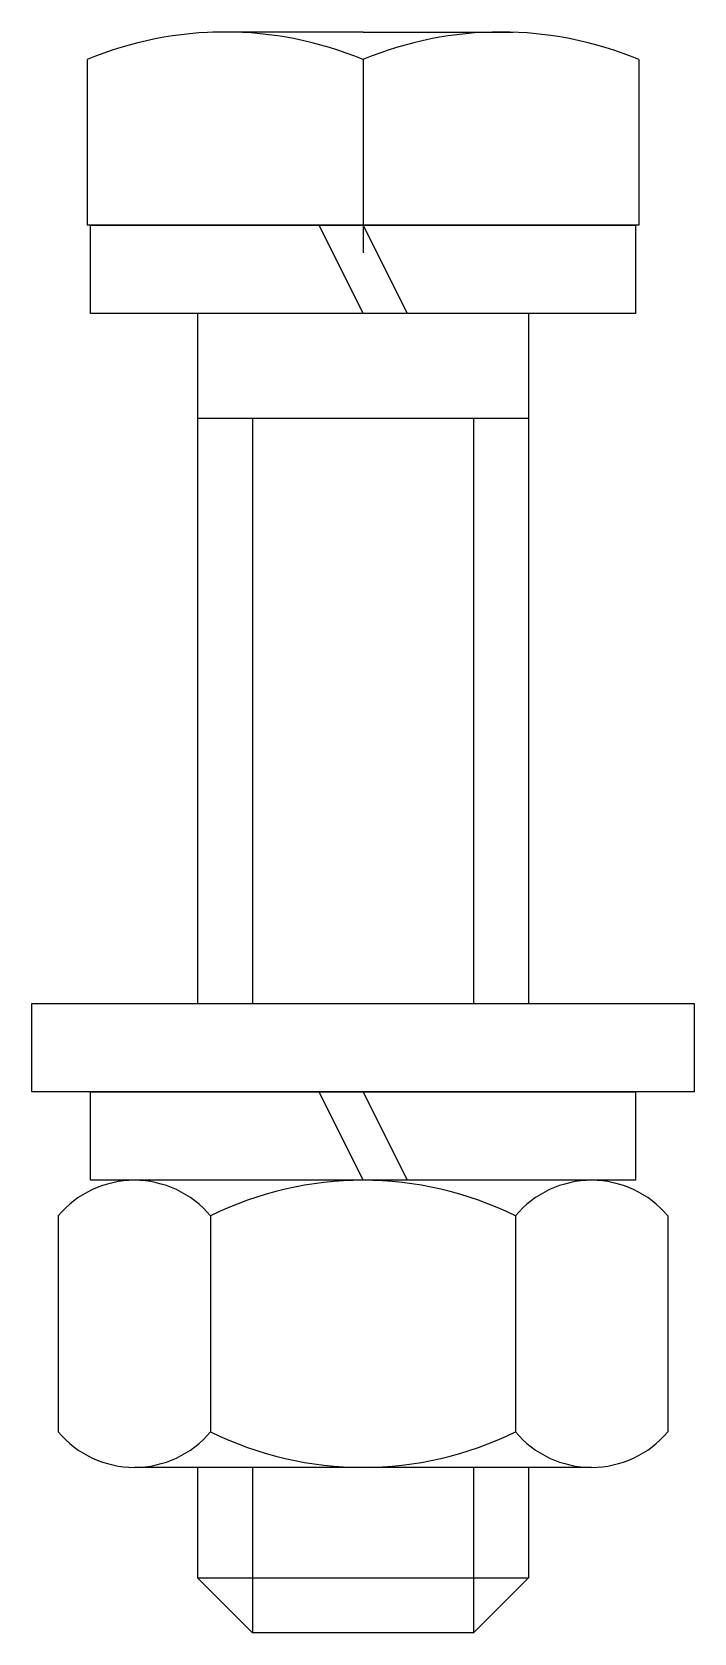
# Model space of a CAD drawing. Extents: x -6 to 6, y -23.9 to 5.1.
import ezdxf

# ---------------------------------------------------------------- set-up
doc = ezdxf.new("R2010")
doc.units = 0
doc.layers.get('0').update_dxf_attribs({"linetype": 'CONTINUOUS'})

msp = doc.modelspace()

# ---------------------------------------------------------------- linework, layer by layer
for p, q in [((0, 5.1), (-2.722, 5.1)), ((0, 5.1), (2.723, 5.1)), ((-5, 4.6), (-5, 1.6)), ((0, 4.6), (0, 1.6)), ((5, 4.6), (5, 1.6)), ((5, 1.6), (-5, 1.6)), ((-4.94, 1.6), (4.94, 1.6)), ((-4.94, 0), (-4.94, 1.6)), ((-0.8, 1.6), (0, 0)), ((0, 1.6), (0, 1.1)), ((0, 1.6), (0.8, 0)), ((4.94, 1.6), (4.94, 0)), ((4.94, 0), (-4.94, 0)), ((-3, 0), (-3, -1.9)), ((3, 0), (3, -1.9)), ((3, -1.9), (-3, -1.9)), ((-3, -1.9), (-3, -12.5)), ((-2, -1.9), (-2, -12.5)), ((2, -1.9), (2, -12.5)), ((3, -1.9), (3, -12.5)), ((-6, -12.5), (6, -12.5)), ((-6, -14.1), (-6, -12.5)), ((6, -12.5), (6, -14.1)), ((6, -14.1), (-6, -14.1)), ((-4.94, -14.1), (4.94, -14.1)), ((-4.94, -15.7), (-4.94, -14.1)), ((-0.8, -14.1), (0, -15.7)), ((0, -14.1), (0.8, -15.7)), ((4.94, -14.1), (4.94, -15.7)), ((4.94, -15.7), (-4.94, -15.7)), ((4.144, -15.7), (-4.144, -15.7)), ((-5.525, -16.344), (-5.525, -20.256)), ((-2.763, -16.344), (-2.763, -20.256)), ((2.762, -16.344), (2.762, -20.256)), ((5.525, -16.344), (5.525, -20.256)), ((4.144, -20.9), (-4.144, -20.9)), ((4.144, -20.9), (-4.144, -20.9)), ((-3, -20.9), (-3, -22.9)), ((-2, -20.9), (-2, -23.9)), ((2, -20.9), (2, -23.9)), ((3, -20.9), (3, -22.9)), ((-3, -22.9), (-2, -23.9)), ((-3, -22.9), (3, -22.9)), ((3, -22.9), (2, -23.9)), ((2, -23.9), (-2, -23.9))]:
    msp.add_line(p, q)
for centre, radius, start, end in [((-2.5, -1.4), 6.5, 67.3801, 112.6199), ((2.5, -1.4), 6.5, 67.3801, 112.6199), ((-4.144, -17.503), 1.803, 40, 140), ((0, -21.946), 6.246, 63.7515, 116.2485), ((4.144, -17.503), 1.803, 40, 140), ((-4.144, -19.097), 1.803, 220, 320), ((0, -14.654), 6.246, 243.7515, 296.2485), ((4.144, -19.097), 1.803, 220, 320)]:
    msp.add_arc(centre, radius, start, end)

doc.saveas('drawing.dxf')
